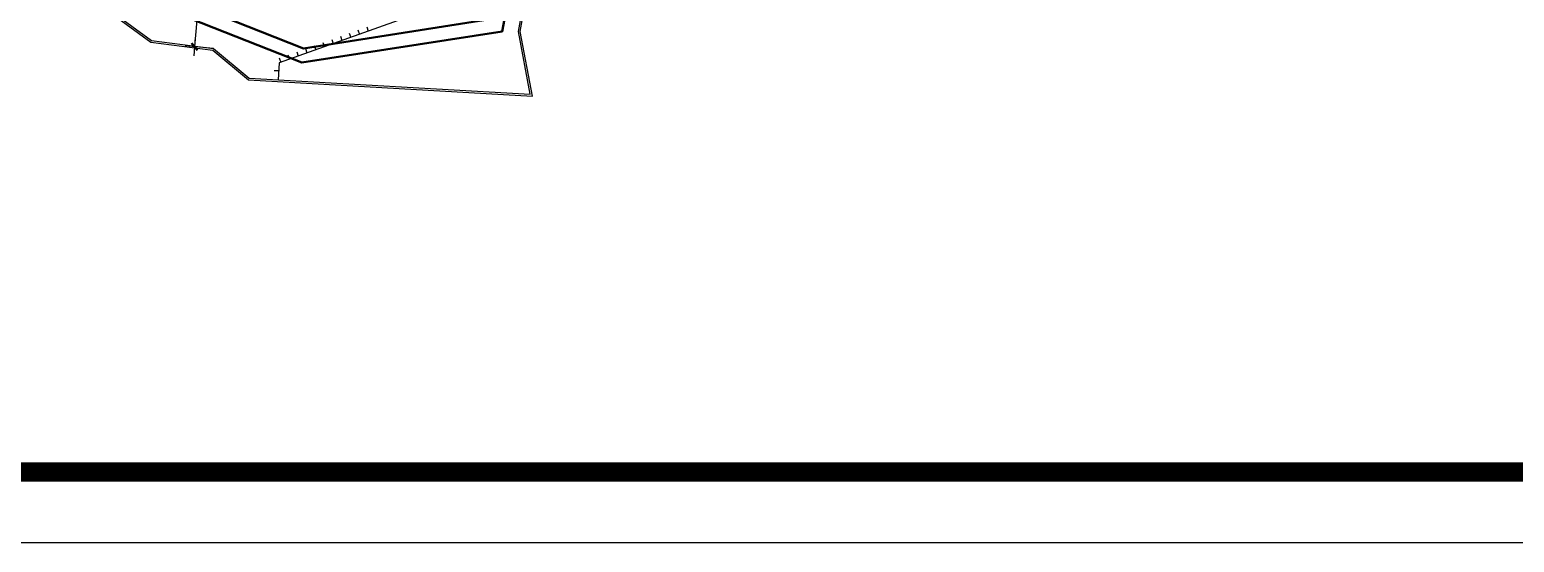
# Model space of a CAD drawing. Header units: inches. Extents: x 496359 to 501064, y 2374078 to 2377203.
# Drawn here: x 498344.3 to 498504.2, y 2376075 to 2376130.2 of the extents above; entities that cross this region are included whole.
import ezdxf

# ---------------------------------------------------------------- set-up
doc = ezdxf.new("R2010")
doc.units = ezdxf.units.IN
doc.header["$MEASUREMENT"] = 0
for name, color, linetype, lineweight in [('khung ten QH', 7, 'Continuous', 20), ('Khungbo', 32, 'Continuous', 25), ('LC Dim', 8, 'Continuous', 18), ('LC Net dam 1', 30, 'Continuous', 30), ('LC Net manh', 239, 'Continuous', 5)]:
    doc.layers.add(name, color=color, linetype=linetype, lineweight=lineweight)
for name, color, linetype in [('MANH', 147, 'Continuous'), ('NOI', 2, 'Continuous'), ('tl', 8, 'Continuous')]:
    doc.layers.add(name, color=color, linetype=linetype)
doc.styles.add('dien giai', font='', dxfattribs={"width": 0.8})
doc.styles.get('dien giai').set_extended_font_data('.VnArial NarrowH')
doc.dimstyles.new('DIM300', dxfattribs={"dimscale": 0.5, "dimtxt": 2, "dimasz": 0.007, "dimexe": 1, "dimexo": 0, "dimgap": 0.4, "dimtad": 1, "dimtoh": 1, "dimdec": 1, "dimzin": 1, "dimdsep": 46, "dimtxsty": 'dien giai', "dimblk": 'rowdim', "dimcen": 2.5, "dimclrd": 256, "dimclre": 256, "dimclrt": 2, "dimazin": 0, "dimtfac": 1, "dimtdec": 1, "dimtix": 1, "dimtmove": 2, "dimatfit": 0, "dimldrblk": 'dot leader', "dimfxl": 2, "dimtolj": 1, "dimtzin": 0, "dimlwd": -1, "dimlwe": -1, "dimarcsym": 1})

# ---------------------------------------------------------------- blocks, each defined once
blk = doc.blocks.new('1')
at = {"layer": 'tl', "color": 250, "lineweight": 0}
blk.add_line((0, -0.5), (0, 0), dxfattribs=at)
blk = doc.blocks.new('Nền HT mới')
at = {"layer": 'MANH', "color": 4, "lineweight": 0, "elevation": -28.38}
for points in [[(-45.02, -136.76), (-38.23, -144.39), (-27.99, -151.88), (-21.32, -152.74), (-17.46, -155.96), (13.14, -157.7), (11.81, -150.73), (18.58, -113.19), (55.85, -103.52), (63.79, -99.73), (67.94, -95.15), (88.05, -80.77), (88.99, -80.16), (103.9, -73.39), (120.14, -68.44)], [(-44.88, -136.61), (-38.1, -144.24), (-27.92, -151.69), (-21.23, -152.55), (-17.38, -155.77), (12.89, -157.49), (11.6, -150.73), (18.4, -113.03), (55.78, -103.33), (63.67, -99.57), (67.8, -95), (87.94, -80.61), (88.89, -79.99), (103.83, -73.21), (103.83, -73.21), (120.07, -68.25)]]:
    blk.add_lwpolyline(points, dxfattribs=at)
at = {"layer": 'MANH', "lineweight": 0, "elevation": -28.38}
blk.add_lwpolyline([(-55.56, -121.37), (-35.49, -113.62), (-28.56, -130.3), (-21.06, -127.64), (-16.17, -125.52), (-4.86, -121.88), (1.9, -148.39), (-14.16, -154.12), (-14.26, -155.94)], dxfattribs=at)
at = {"layer": 'NOI', "lineweight": 0}
for p, rotation in [((-4.57, -150.7, -28.38), 199.6477924395067), ((-9.28, -152.38, -28.38), 199.6477924395067), ((-8.34, -152.05, -28.38), 199.6477924395067), ((-7.4, -151.71, -28.38), 199.6477924395067), ((-6.46, -151.37, -28.38), 199.6477924395067), ((-5.52, -151.04, -28.38), 199.6477924395067), ((-13.05, -153.73, -28.38), 199.6477924395067), ((-12.11, -153.39, -28.38), 199.6477924395067), ((-11.17, -153.05, -28.38), 199.6477924395067), ((-10.22, -152.72, -28.38), 199.6477924395067), ((-14.2, -154.95, -28.38), 266.7514810305542), ((-13.99, -154.06, -28.38), 199.6477924395067)]:
    blk.add_blockref('1', p, dxfattribs=dict(at, rotation=rotation))
blk = doc.blocks.new('rowdim')
blk.add_line((-200, 0), (200, 0))
at = {"const_width": 50}
blk.add_lwpolyline([(-71, -71), (71, 71)], dxfattribs=at)
blk = doc.blocks.new('*D338')
at = {"layer": 'Defpoints', "color": 0, "transparency": 16777216}
for p in [(498365.38, 2376143.41), (498362.02, 2376128.4), (498364.06, 2376128.22)]:
    blk.add_point(p, dxfattribs=at)
at = {"layer": 'LC Dim', "transparency": 16777216}
for p, q in [((498363.34, 2376143.58), (498362.02, 2376128.41)), ((498365.38, 2376143.41), (498362.34, 2376143.68)), ((498364.06, 2376128.22), (498361.02, 2376128.49))]:
    blk.add_line(p, q, dxfattribs=at)
at = {"layer": 'LC Dim', "transparency": 16777216, "xscale": 0.005, "yscale": 0.005, "zscale": 0.005}
for p, rotation in [((498363.34, 2376143.59), 85.03860914290854), ((498362.02, 2376128.4), 265.0386091429085)]:
    blk.add_blockref('rowdim', p, dxfattribs=dict(at, rotation=rotation))
at = {"layer": 'LC Dim', "color": 2, "transparency": 16777216, "insert": (498361.26, 2376136.12), "char_height": 2, "attachment_point": 5, "rotation": 85.0386, "style": 'dien giai'}
blk.add_mtext('\\A1;15.2', dxfattribs=at)
blk = doc.blocks.new('dot leader')
at = {"const_width": 50}
blk.add_lwpolyline([(-25, 0, 1), (25, 0, 1)], format="xyb", close=True, dxfattribs=at)

msp = doc.modelspace()

# ---------------------------------------------------------------- linework, layer by layer
at = {"layer": 'khung ten QH'}
msp.add_lwpolyline([(498017.11, 2377095.58), (498017.11, 2376074.98), (499460.03, 2376074.98), (499460.03, 2377095.58)], close=True, dxfattribs=at)
at = {"layer": 'Khungbo', "color": 0, "lineweight": 50, "const_width": 2.07}
msp.add_lwpolyline([(498024.7, 2377088), (498024.7, 2376082.57), (499452.45, 2376082.57), (499452.45, 2377088)], close=True, dxfattribs=at)
at = {"layer": 'LC Net dam 1'}
for points in [[(498333.45, 2376155.06), (498344.92, 2376144.47), (498345.56, 2376143.01), (498346.2, 2376143.29), (498354.06, 2376136.04), (498373.74, 2376128.22), (498393.86, 2376131.35), (498397.3, 2376149.71), (498398.13, 2376150.07), (498399.35, 2376156.54), (498398.81, 2376157.76), (498400.87, 2376168.73), (498406.7, 2376171.27), (498423.32, 2376175.23), (498447.95, 2376185.95), (498451.45, 2376187.9), (498462.26, 2376195.62), (498473.19, 2376203.15), (498480.6, 2376206.52), (498480.3, 2376207.21), (498487.96, 2376210.7), (498545.84, 2376231.91)], [(498545.97, 2376230.36), (498488.53, 2376209.31), (498473.56, 2376202.49), (498462.69, 2376195.01), (498451.95, 2376187.34), (498447.95, 2376182.74), (498432.93, 2376176.75), (498402.54, 2376169.51), (498395.14, 2376130.03), (498373.56, 2376126.68), (498353.25, 2376134.75), (498332.69, 2376153.72)]]:
    msp.add_lwpolyline(points, dxfattribs=at)

# ---------------------------------------------------------------- block references
at = {"layer": 'LC Net manh'}
msp.add_blockref('Nền HT mới', (498385.3, 2376280.77, 2.92), dxfattribs=at)

# ---------------------------------------------------------------- dimensions: what is measured, and where the dimension line sits
at = {"layer": 'LC Dim'}
dim = msp.add_aligned_dim(p1=(498365.38, 2376143.41, -25.45), p2=(498364.06, 2376128.22, -25.45), distance=-2.05, dimstyle='DIM300', override={"dimscale": 1, "dimasz": 0.005, "dimpost": ''}, dxfattribs=at)
dim.commit()
dim.dimension.update_dxf_attribs({"geometry": '*D338', "text_midpoint": (498361.26, 2376136.12, -25.45)})

doc.saveas('drawing.dxf')
